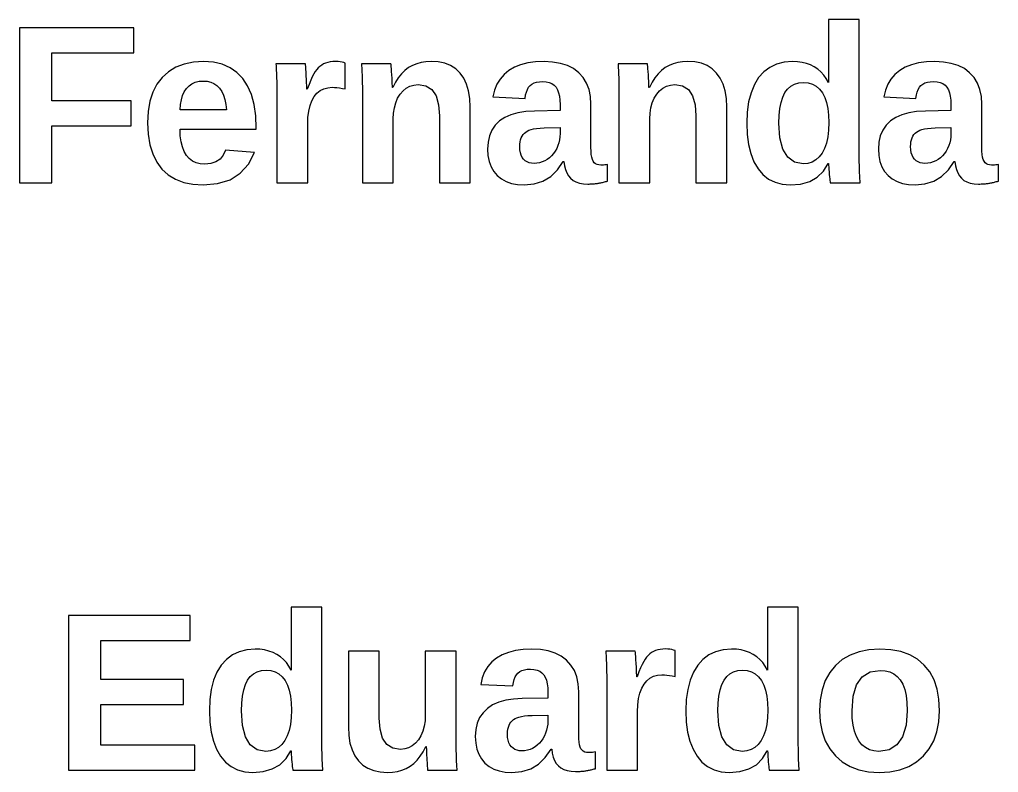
# Model space of a CAD drawing. Header units: metres. Extents: x 18 to 589, y 31 to 387.
# Drawn here: x 464.32 to 512.63, y 175.57 to 212.73 of the extents above; entities that cross this region are included whole.
import ezdxf

# ---------------------------------------------------------------- set-up
doc = ezdxf.new("R2010")
doc.units = ezdxf.units.M

msp = doc.modelspace()

# ---------------------------------------------------------------- linework, layer by layer
for p, q in [((505.768, 212.729), (504.243, 212.729)), ((504.243, 212.729), (504.243, 210.586)), ((505.768, 205.958), (505.768, 212.729)), ((469.961, 212.322), (464.324, 212.322)), ((464.324, 212.322), (464.324, 204.678)), ((469.961, 211.085), (469.961, 212.322)), ((465.924, 208.72), (465.924, 211.085)), ((465.924, 211.085), (469.961, 211.085)), ((473.409, 210.656), (472.904, 210.625)), ((473.891, 210.623), (473.409, 210.656)), ((479.66, 210.642), (479.54, 210.618)), ((479.788, 210.657), (479.66, 210.642)), ((479.927, 210.662), (479.788, 210.657)), ((480.04, 210.658), (479.927, 210.662)), ((480.143, 210.649), (480.04, 210.658)), ((480.237, 210.632), (480.143, 210.649)), ((480.323, 210.61), (480.237, 210.632)), ((484.381, 210.65), (484.145, 210.613)), ((484.632, 210.662), (484.381, 210.65)), ((484.988, 210.639), (484.632, 210.662)), ((485.309, 210.57), (484.988, 210.639)), ((489.786, 210.639), (489.401, 210.586)), ((490.208, 210.656), (489.786, 210.639)), ((490.632, 210.634), (490.208, 210.656)), ((491.016, 210.569), (490.632, 210.634)), ((497.044, 210.65), (496.807, 210.613)), ((497.295, 210.662), (497.044, 210.65)), ((497.651, 210.639), (497.295, 210.662)), ((497.972, 210.57), (497.651, 210.639)), ((502.469, 210.656), (502.057, 210.625)), ((502.712, 210.646), (502.469, 210.656)), ((502.941, 210.615), (502.712, 210.646)), ((509.077, 210.639), (508.692, 210.586)), ((509.499, 210.656), (509.077, 210.639)), ((509.923, 210.634), (509.499, 210.656)), ((510.307, 210.569), (509.923, 210.634)), ((471.677, 210.156), (471.364, 209.875)), ((472.038, 210.375), (471.677, 210.156)), ((472.447, 210.531), (472.038, 210.375)), ((472.904, 210.625), (472.447, 210.531)), ((474.325, 210.522), (473.891, 210.623)), ((474.711, 210.355), (474.325, 210.522)), ((475.05, 210.12), (474.711, 210.355)), ((478.43, 210.548), (476.976, 210.548)), ((476.976, 210.548), (476.982, 210.445)), ((476.982, 210.445), (476.988, 210.336)), ((476.988, 210.336), (476.994, 210.222)), ((476.994, 210.222), (477, 210.102)), ((478.437, 210.493), (478.43, 210.548)), ((478.444, 210.406), (478.437, 210.493)), ((478.453, 210.287), (478.444, 210.406)), ((478.463, 210.136), (478.453, 210.287)), ((478.918, 210.165), (478.846, 210.05)), ((478.99, 210.261), (478.918, 210.165)), ((479.067, 210.346), (478.99, 210.261)), ((479.15, 210.421), (479.067, 210.346)), ((479.237, 210.486), (479.15, 210.421)), ((479.33, 210.54), (479.237, 210.486)), ((479.43, 210.584), (479.33, 210.54)), ((479.54, 210.618), (479.43, 210.584)), ((480.399, 210.58), (480.323, 210.61)), ((480.399, 209.306), (480.399, 210.58)), ((482.652, 210.548), (481.198, 210.548)), ((481.198, 210.548), (481.205, 210.45)), ((481.205, 210.45), (481.211, 210.347)), ((481.211, 210.347), (481.217, 210.239)), ((481.217, 210.239), (481.223, 210.126)), ((482.659, 210.493), (482.652, 210.548)), ((482.667, 210.41), (482.659, 210.493)), ((482.676, 210.3), (482.667, 210.41)), ((482.685, 210.162), (482.676, 210.3)), ((482.696, 209.997), (482.685, 210.162)), ((483.34, 210.222), (483.172, 210.056)), ((483.52, 210.358), (483.34, 210.222)), ((483.714, 210.467), (483.52, 210.358)), ((483.922, 210.552), (483.714, 210.467)), ((484.145, 210.613), (483.922, 210.552)), ((485.596, 210.455), (485.309, 210.57)), ((485.848, 210.294), (485.596, 210.455)), ((486.065, 210.087), (485.848, 210.294)), ((488.469, 210.214), (488.234, 210.021)), ((488.743, 210.373), (488.469, 210.214)), ((489.053, 210.497), (488.743, 210.373)), ((489.401, 210.586), (489.053, 210.497)), ((491.359, 210.459), (491.016, 210.569)), ((491.661, 210.306), (491.359, 210.459)), ((491.922, 210.108), (491.661, 210.306)), ((495.315, 210.548), (493.861, 210.548)), ((493.861, 210.548), (493.867, 210.45)), ((493.867, 210.45), (493.874, 210.347)), ((493.874, 210.347), (493.88, 210.239)), ((493.88, 210.239), (493.885, 210.126)), ((495.322, 210.493), (495.315, 210.548)), ((495.33, 210.41), (495.322, 210.493)), ((495.338, 210.3), (495.33, 210.41)), ((495.348, 210.162), (495.338, 210.3)), ((495.358, 209.997), (495.348, 210.162)), ((496.003, 210.222), (495.835, 210.056)), ((496.183, 210.358), (496.003, 210.222)), ((496.377, 210.467), (496.183, 210.358)), ((496.585, 210.552), (496.377, 210.467)), ((496.807, 210.613), (496.585, 210.552)), ((498.258, 210.455), (497.972, 210.57)), ((498.51, 210.294), (498.258, 210.455)), ((498.727, 210.087), (498.51, 210.294)), ((501.35, 210.37), (501.056, 210.148)), ((501.684, 210.529), (501.35, 210.37)), ((502.057, 210.625), (501.684, 210.529)), ((503.156, 210.563), (502.941, 210.615)), ((503.358, 210.49), (503.156, 210.563)), ((503.546, 210.396), (503.358, 210.49)), ((503.719, 210.282), (503.546, 210.396)), ((503.875, 210.147), (503.719, 210.282)), ((504.243, 210.586), (504.254, 209.62)), ((507.76, 210.214), (507.525, 210.021)), ((508.033, 210.373), (507.76, 210.214)), ((508.344, 210.497), (508.033, 210.373)), ((508.692, 210.586), (508.344, 210.497)), ((510.65, 210.459), (510.307, 210.569)), ((510.952, 210.306), (510.65, 210.459)), ((511.213, 210.108), (510.952, 210.306)), ((471.364, 209.875), (471.104, 209.536)), ((472.998, 209.636), (473.183, 209.681)), ((473.183, 209.681), (473.388, 209.696)), ((473.388, 209.696), (473.581, 209.682)), ((473.581, 209.682), (473.758, 209.639)), ((475.341, 209.818), (475.05, 210.12)), ((475.581, 209.452), (475.341, 209.818)), ((477, 210.102), (477.005, 209.976)), ((477.005, 209.976), (477.01, 209.84)), ((477.01, 209.84), (477.014, 209.692)), ((477.014, 209.692), (477.017, 209.531)), ((478.473, 209.954), (478.463, 210.136)), ((478.483, 209.769), (478.473, 209.954)), ((478.49, 209.61), (478.483, 209.769)), ((478.692, 209.731), (478.609, 209.527)), ((478.771, 209.905), (478.692, 209.731)), ((478.846, 210.05), (478.771, 209.905)), ((481.223, 210.126), (481.228, 210.008)), ((481.228, 210.008), (481.233, 209.881)), ((481.233, 209.881), (481.237, 209.74)), ((481.237, 209.74), (481.24, 209.585)), ((482.705, 209.829), (482.696, 209.997)), ((482.713, 209.684), (482.705, 209.829)), ((482.718, 209.561), (482.713, 209.684)), ((483.017, 209.861), (482.874, 209.636)), ((483.172, 210.056), (483.017, 209.861)), ((486.244, 209.835), (486.065, 210.087)), ((486.384, 209.542), (486.244, 209.835)), ((488.038, 209.794), (487.881, 209.534)), ((488.234, 210.021), (488.038, 209.794)), ((489.983, 209.661), (490.143, 209.669)), ((490.143, 209.669), (490.315, 209.658)), ((492.139, 209.871), (491.922, 210.108)), ((492.308, 209.596), (492.139, 209.871)), ((493.885, 210.126), (493.891, 210.008)), ((493.891, 210.008), (493.896, 209.881)), ((493.896, 209.881), (493.899, 209.74)), ((493.899, 209.74), (493.902, 209.585)), ((495.368, 209.829), (495.358, 209.997)), ((495.376, 209.684), (495.368, 209.829)), ((495.381, 209.561), (495.376, 209.684)), ((495.68, 209.861), (495.537, 209.636)), ((495.835, 210.056), (495.68, 209.861)), ((498.907, 209.835), (498.727, 210.087)), ((499.047, 209.542), (498.907, 209.835)), ((500.801, 209.862), (500.589, 209.517)), ((501.056, 210.148), (500.801, 209.862)), ((504.014, 209.992), (503.875, 210.147)), ((504.137, 209.816), (504.014, 209.992)), ((504.243, 209.62), (504.137, 209.816)), ((507.329, 209.794), (507.172, 209.534)), ((507.525, 210.021), (507.329, 209.794)), ((509.273, 209.661), (509.434, 209.669)), ((509.434, 209.669), (509.606, 209.658)), ((511.43, 209.871), (511.213, 210.108)), ((511.598, 209.596), (511.43, 209.871)), ((471.104, 209.536), (470.902, 209.143)), ((472.455, 209.16), (472.56, 209.322)), ((472.56, 209.322), (472.686, 209.457)), ((472.686, 209.457), (472.832, 209.561)), ((472.832, 209.561), (472.998, 209.636)), ((473.758, 209.639), (473.919, 209.568)), ((473.919, 209.568), (474.063, 209.469)), ((474.063, 209.469), (474.191, 209.341)), ((474.191, 209.341), (474.3, 209.184)), ((474.3, 209.184), (474.389, 209)), ((475.768, 209.023), (475.581, 209.452)), ((477.017, 209.531), (477.019, 209.357)), ((477.019, 209.357), (477.019, 209.17)), ((478.496, 209.478), (478.49, 209.61)), ((478.499, 209.373), (478.496, 209.478)), ((478.5, 209.295), (478.499, 209.373)), ((478.522, 209.295), (478.5, 209.295)), ((478.609, 209.527), (478.522, 209.295)), ((478.998, 209.092), (479.155, 209.221)), ((479.155, 209.221), (479.333, 209.313)), ((479.333, 209.313), (479.53, 209.368)), ((479.53, 209.368), (479.748, 209.387)), ((479.748, 209.387), (479.864, 209.384)), ((479.864, 209.384), (479.987, 209.374)), ((479.987, 209.374), (480.118, 209.358)), ((480.118, 209.358), (480.255, 209.335)), ((480.255, 209.335), (480.399, 209.306)), ((481.24, 209.585), (481.241, 209.417)), ((481.241, 209.417), (481.242, 209.235)), ((481.242, 209.235), (481.242, 204.678)), ((482.722, 209.46), (482.718, 209.561)), ((482.723, 209.381), (482.722, 209.46)), ((482.744, 209.381), (482.723, 209.381)), ((482.874, 209.636), (482.744, 209.381)), ((483.105, 209.042), (483.249, 209.213)), ((483.249, 209.213), (483.411, 209.346)), ((483.411, 209.346), (483.589, 209.441)), ((483.589, 209.441), (483.785, 209.498)), ((483.785, 209.498), (483.998, 209.517)), ((483.998, 209.517), (484.375, 209.455)), ((484.375, 209.455), (484.668, 209.27)), ((484.668, 209.27), (484.877, 208.96)), ((486.484, 209.205), (486.384, 209.542)), ((486.544, 208.826), (486.484, 209.205)), ((487.764, 209.241), (487.685, 208.915)), ((487.881, 209.534), (487.764, 209.241)), ((489.338, 209.154), (489.387, 209.282)), ((489.387, 209.282), (489.448, 209.389)), ((489.448, 209.389), (489.522, 209.476)), ((489.522, 209.476), (489.61, 209.546)), ((489.61, 209.546), (489.716, 209.6)), ((489.716, 209.6), (489.84, 209.638)), ((489.84, 209.638), (489.983, 209.661)), ((490.315, 209.658), (490.467, 209.624)), ((490.467, 209.624), (490.598, 209.568)), ((490.598, 209.568), (490.709, 209.49)), ((490.709, 209.49), (490.799, 209.39)), ((490.799, 209.39), (490.872, 209.266)), ((490.872, 209.266), (490.928, 209.119)), ((492.428, 209.285), (492.308, 209.596)), ((492.5, 208.937), (492.428, 209.285)), ((493.902, 209.585), (493.904, 209.417)), ((493.904, 209.417), (493.904, 209.235)), ((493.904, 209.235), (493.904, 204.678)), ((495.384, 209.46), (495.381, 209.561)), ((495.385, 209.381), (495.384, 209.46)), ((495.407, 209.381), (495.385, 209.381)), ((495.537, 209.636), (495.407, 209.381)), ((495.768, 209.042), (495.912, 209.213)), ((495.912, 209.213), (496.073, 209.346)), ((496.073, 209.346), (496.252, 209.441)), ((496.252, 209.441), (496.448, 209.498)), ((496.448, 209.498), (496.66, 209.517)), ((496.66, 209.517), (497.037, 209.455)), ((497.037, 209.455), (497.33, 209.27)), ((497.33, 209.27), (497.54, 208.96)), ((499.146, 209.205), (499.047, 209.542)), ((499.206, 208.826), (499.146, 209.205)), ((500.589, 209.517), (500.424, 209.119)), ((502.1, 209.124), (502.232, 209.302)), ((502.232, 209.302), (502.389, 209.441)), ((502.389, 209.441), (502.572, 209.541)), ((502.572, 209.541), (502.779, 209.6)), ((502.779, 209.6), (503.012, 209.62)), ((503.012, 209.62), (503.247, 209.6)), ((503.247, 209.6), (503.458, 209.538)), ((503.458, 209.538), (503.645, 209.436)), ((503.645, 209.436), (503.808, 209.292)), ((503.808, 209.292), (503.947, 209.108)), ((504.254, 209.62), (504.243, 209.62)), ((507.054, 209.241), (506.976, 208.915)), ((507.172, 209.534), (507.054, 209.241)), ((508.629, 209.154), (508.678, 209.282)), ((508.678, 209.282), (508.739, 209.389)), ((508.739, 209.389), (508.812, 209.476)), ((508.812, 209.476), (508.901, 209.546)), ((508.901, 209.546), (509.007, 209.6)), ((509.007, 209.6), (509.131, 209.638)), ((509.131, 209.638), (509.273, 209.661)), ((509.606, 209.658), (509.757, 209.624)), ((509.757, 209.624), (509.889, 209.568)), ((509.889, 209.568), (510, 209.49)), ((510, 209.49), (510.09, 209.39)), ((510.09, 209.39), (510.162, 209.266)), ((510.162, 209.266), (510.218, 209.119)), ((511.719, 209.285), (511.598, 209.596)), ((511.791, 208.937), (511.719, 209.285)), ((469.836, 208.72), (465.924, 208.72)), ((469.836, 207.483), (469.836, 208.72)), ((470.902, 209.143), (470.758, 208.696)), ((472.271, 208.532), (472.311, 208.765)), ((472.311, 208.765), (472.372, 208.975)), ((472.372, 208.975), (472.455, 209.16)), ((474.389, 209), (474.457, 208.786)), ((474.457, 208.786), (474.505, 208.545)), ((475.901, 208.532), (475.768, 209.023)), ((477.019, 209.17), (477.019, 204.678)), ((478.658, 208.486), (478.747, 208.723)), ((478.747, 208.723), (478.861, 208.926)), ((478.861, 208.926), (478.998, 209.092)), ((482.888, 208.62), (482.983, 208.842)), ((482.983, 208.842), (483.105, 209.042)), ((484.877, 208.96), (485.003, 208.528)), ((486.564, 208.405), (486.544, 208.826)), ((487.685, 208.915), (489.275, 208.839)), ((489.275, 208.839), (489.3, 209.007)), ((489.3, 209.007), (489.338, 209.154)), ((490.928, 209.119), (490.968, 208.948)), ((490.968, 208.948), (490.992, 208.753)), ((490.992, 208.753), (491, 208.535)), ((492.524, 208.551), (492.5, 208.937)), ((495.551, 208.62), (495.646, 208.842)), ((495.646, 208.842), (495.768, 209.042)), ((497.54, 208.96), (497.665, 208.528)), ((499.226, 208.405), (499.206, 208.826)), ((500.424, 209.119), (500.307, 208.669)), ((501.909, 208.643), (501.993, 208.904)), ((501.993, 208.904), (502.1, 209.124)), ((503.947, 209.108), (504.062, 208.885)), ((504.062, 208.885), (504.151, 208.628)), ((506.976, 208.915), (508.566, 208.839)), ((508.566, 208.839), (508.591, 209.007)), ((508.591, 209.007), (508.629, 209.154)), ((510.218, 209.119), (510.259, 208.948)), ((510.259, 208.948), (510.283, 208.753)), ((510.283, 208.753), (510.291, 208.535)), ((511.815, 208.551), (511.791, 208.937)), ((470.758, 208.696), (470.672, 208.195)), ((472.254, 208.275), (472.271, 208.532)), ((474.532, 208.275), (472.254, 208.275)), ((474.505, 208.545), (474.532, 208.275)), ((475.981, 207.979), (475.901, 208.532)), ((478.594, 208.212), (478.658, 208.486)), ((482.78, 208.111), (482.82, 208.376)), ((482.82, 208.376), (482.888, 208.62)), ((485.003, 208.528), (485.045, 207.971)), ((486.564, 204.678), (486.564, 208.405)), ((491, 208.237), (489.736, 208.215)), ((491, 208.535), (491, 208.237)), ((492.524, 206.414), (492.524, 208.551)), ((495.442, 208.111), (495.483, 208.376)), ((495.483, 208.376), (495.551, 208.62)), ((497.665, 208.528), (497.707, 207.971)), ((499.226, 204.678), (499.226, 208.405)), ((500.307, 208.669), (500.236, 208.165)), ((501.814, 207.995), (501.85, 208.34)), ((501.85, 208.34), (501.909, 208.643)), ((504.151, 208.628), (504.214, 208.335)), ((504.214, 208.335), (504.252, 208.008)), ((510.291, 208.237), (509.027, 208.215)), ((510.291, 208.535), (510.291, 208.237)), ((511.815, 206.414), (511.815, 208.551)), ((470.672, 208.195), (470.643, 207.64)), ((476.008, 207.363), (475.981, 207.979)), ((478.544, 207.559), (478.556, 207.903)), ((478.556, 207.903), (478.594, 208.212)), ((482.766, 207.824), (482.78, 208.111)), ((482.766, 204.678), (482.766, 207.824)), ((485.045, 207.971), (485.045, 204.678)), ((488.273, 207.899), (488.014, 207.727)), ((488.574, 208.034), (488.273, 207.899)), ((488.919, 208.132), (488.574, 208.034)), ((489.306, 208.192), (488.919, 208.132)), ((489.736, 208.215), (489.306, 208.192)), ((495.429, 207.824), (495.442, 208.111)), ((495.429, 204.678), (495.429, 207.824)), ((497.707, 207.971), (497.707, 204.678)), ((500.236, 208.165), (500.212, 207.608)), ((501.802, 207.608), (501.814, 207.995)), ((504.252, 208.008), (504.265, 207.645)), ((507.563, 207.899), (507.304, 207.727)), ((507.865, 208.034), (507.563, 207.899)), ((508.209, 208.132), (507.865, 208.034)), ((508.597, 208.192), (508.209, 208.132)), ((509.027, 208.215), (508.597, 208.192)), ((465.924, 207.483), (469.836, 207.483)), ((465.924, 204.678), (465.924, 207.483)), ((470.643, 207.64), (470.671, 207.068)), ((472.256, 206.994), (472.243, 207.32)), ((472.243, 207.32), (476.008, 207.32)), ((476.008, 207.32), (476.008, 207.363)), ((478.544, 204.678), (478.544, 207.559)), ((487.633, 207.275), (487.515, 206.998)), ((487.8, 207.518), (487.633, 207.275)), ((488.014, 207.727), (487.8, 207.518)), ((489.38, 207.226), (489.465, 207.268)), ((489.465, 207.268), (489.566, 207.303)), ((489.566, 207.303), (489.692, 207.333)), ((489.692, 207.333), (489.843, 207.356)), ((489.843, 207.356), (490.019, 207.373)), ((490.019, 207.373), (490.219, 207.385)), ((490.219, 207.385), (491, 207.396)), ((491, 207.396), (491, 207.098)), ((500.212, 207.608), (500.235, 207.058)), ((501.85, 206.889), (501.802, 207.608)), ((504.252, 207.273), (504.212, 206.936)), ((504.265, 207.645), (504.252, 207.273)), ((506.924, 207.275), (506.805, 206.998)), ((507.09, 207.518), (506.924, 207.275)), ((507.304, 207.727), (507.09, 207.518)), ((508.671, 207.226), (508.755, 207.268)), ((508.755, 207.268), (508.857, 207.303)), ((508.857, 207.303), (508.983, 207.333)), ((508.983, 207.333), (509.134, 207.356)), ((509.134, 207.356), (509.309, 207.373)), ((509.309, 207.373), (509.51, 207.385)), ((509.51, 207.385), (510.291, 207.396)), ((510.291, 207.396), (510.291, 207.098)), ((470.671, 207.068), (470.756, 206.553)), ((472.294, 206.702), (472.256, 206.994)), ((487.515, 206.998), (487.443, 206.685)), ((489.028, 206.697), (489.051, 206.801)), ((489.051, 206.801), (489.084, 206.895)), ((489.084, 206.895), (489.126, 206.978)), ((489.126, 206.978), (489.177, 207.052)), ((489.177, 207.052), (489.236, 207.118)), ((489.236, 207.118), (489.304, 207.176)), ((489.304, 207.176), (489.38, 207.226)), ((490.973, 206.796), (490.939, 206.65)), ((490.993, 206.945), (490.973, 206.796)), ((491, 207.098), (490.993, 206.945)), ((500.235, 207.058), (500.302, 206.559)), ((501.994, 206.33), (501.85, 206.889)), ((504.212, 206.936), (504.146, 206.635)), ((506.805, 206.998), (506.734, 206.685)), ((508.318, 206.697), (508.342, 206.801)), ((508.342, 206.801), (508.374, 206.895)), ((508.374, 206.895), (508.416, 206.978)), ((508.416, 206.978), (508.467, 207.052)), ((508.467, 207.052), (508.527, 207.118)), ((508.527, 207.118), (508.594, 207.176)), ((508.594, 207.176), (508.671, 207.226)), ((510.264, 206.796), (510.23, 206.65)), ((510.284, 206.945), (510.264, 206.796)), ((510.291, 207.098), (510.284, 206.945)), ((470.756, 206.553), (470.899, 206.096)), ((472.357, 206.443), (472.294, 206.702)), ((472.446, 206.218), (472.357, 206.443)), ((474.484, 206.289), (474.375, 206.037)), ((475.921, 206.164), (474.484, 206.289)), ((487.443, 206.685), (487.42, 206.338)), ((487.42, 206.338), (487.439, 206.017)), ((489.009, 206.457), (489.014, 206.582)), ((489.017, 206.299), (489.009, 206.457)), ((489.014, 206.582), (489.028, 206.697)), ((489.04, 206.158), (489.017, 206.299)), ((490.832, 206.368), (490.759, 206.236)), ((490.892, 206.507), (490.832, 206.368)), ((490.939, 206.65), (490.892, 206.507)), ((492.529, 206.229), (492.524, 206.414)), ((500.302, 206.559), (500.414, 206.112)), ((502.234, 205.931), (501.994, 206.33)), ((504.053, 206.369), (503.934, 206.14)), ((504.146, 206.635), (504.053, 206.369)), ((506.734, 206.685), (506.71, 206.338)), ((506.71, 206.338), (506.729, 206.017)), ((508.3, 206.457), (508.304, 206.582)), ((508.307, 206.299), (508.3, 206.457)), ((508.304, 206.582), (508.318, 206.697)), ((508.331, 206.158), (508.307, 206.299)), ((510.123, 206.368), (510.05, 206.236)), ((510.183, 206.507), (510.123, 206.368)), ((510.23, 206.65), (510.183, 206.507)), ((511.82, 206.229), (511.815, 206.414)), ((470.899, 206.096), (471.098, 205.696)), ((472.56, 206.026), (472.446, 206.218)), ((472.698, 205.869), (472.56, 206.026)), ((472.857, 205.747), (472.698, 205.869)), ((474.219, 205.841), (474.015, 205.701)), ((474.375, 206.037), (474.219, 205.841)), ((475.62, 205.59), (475.921, 206.164)), ((487.439, 206.017), (487.496, 205.726)), ((489.078, 206.033), (489.04, 206.158)), ((489.132, 205.926), (489.078, 206.033)), ((489.202, 205.836), (489.132, 205.926)), ((489.284, 205.763), (489.202, 205.836)), ((490.368, 205.828), (490.247, 205.758)), ((490.481, 205.912), (490.368, 205.828)), ((490.584, 206.008), (490.481, 205.912)), ((490.677, 206.116), (490.584, 206.008)), ((490.759, 206.236), (490.677, 206.116)), ((492.542, 206.068), (492.529, 206.229)), ((492.564, 205.932), (492.542, 206.068)), ((492.596, 205.82), (492.564, 205.932)), ((492.636, 205.733), (492.596, 205.82)), ((500.414, 206.112), (500.57, 205.715)), ((502.569, 205.691), (502.234, 205.931)), ((503.626, 205.801), (503.439, 205.696)), ((503.791, 205.95), (503.626, 205.801)), ((503.934, 206.14), (503.791, 205.95)), ((505.769, 205.734), (505.768, 205.958)), ((506.729, 206.017), (506.787, 205.726)), ((508.369, 206.033), (508.331, 206.158)), ((508.423, 205.926), (508.369, 206.033)), ((508.492, 205.836), (508.423, 205.926)), ((508.574, 205.763), (508.492, 205.836)), ((509.659, 205.828), (509.538, 205.758)), ((509.772, 205.912), (509.659, 205.828)), ((509.875, 206.008), (509.772, 205.912)), ((509.968, 206.116), (509.875, 206.008)), ((510.05, 206.236), (509.968, 206.116)), ((511.833, 206.068), (511.82, 206.229)), ((511.855, 205.932), (511.833, 206.068)), ((511.886, 205.82), (511.855, 205.932)), ((511.926, 205.733), (511.886, 205.82)), ((471.098, 205.696), (471.353, 205.353)), ((471.353, 205.353), (471.662, 205.071)), ((473.038, 205.659), (472.857, 205.747)), ((473.24, 205.607), (473.038, 205.659)), ((473.464, 205.589), (473.24, 205.607)), ((473.763, 205.617), (473.464, 205.589)), ((474.015, 205.701), (473.763, 205.617)), ((475.216, 205.144), (475.62, 205.59)), ((487.496, 205.726), (487.591, 205.465)), ((487.591, 205.465), (487.725, 205.234)), ((489.376, 205.706), (489.284, 205.763)), ((489.479, 205.665), (489.376, 205.706)), ((489.591, 205.641), (489.479, 205.665)), ((489.714, 205.633), (489.591, 205.641)), ((489.855, 205.641), (489.714, 205.633)), ((489.991, 205.664), (489.855, 205.641)), ((490.121, 205.703), (489.991, 205.664)), ((490.247, 205.758), (490.121, 205.703)), ((490.875, 205.309), (491.157, 205.725)), ((491.157, 205.725), (491.19, 205.725)), ((491.19, 205.725), (491.22, 205.516)), ((491.22, 205.516), (491.268, 205.329)), ((491.268, 205.329), (491.334, 205.163)), ((492.686, 205.666), (492.636, 205.733)), ((492.749, 205.613), (492.686, 205.666)), ((492.823, 205.576), (492.749, 205.613)), ((492.909, 205.553), (492.823, 205.576)), ((493.007, 205.546), (492.909, 205.553)), ((493.076, 205.547), (493.007, 205.546)), ((493.144, 205.551), (493.076, 205.547)), ((493.212, 205.558), (493.144, 205.551)), ((493.278, 205.567), (493.212, 205.558)), ((493.344, 205.579), (493.278, 205.567)), ((493.344, 204.754), (493.344, 205.579)), ((500.57, 205.715), (500.771, 205.37)), ((500.771, 205.37), (501.013, 205.082)), ((503.001, 205.611), (502.569, 205.691)), ((503.231, 205.632), (503.001, 205.611)), ((503.439, 205.696), (503.231, 205.632)), ((503.999, 205.25), (504.232, 205.633)), ((504.232, 205.633), (504.254, 205.633)), ((504.254, 205.633), (504.255, 205.542)), ((504.255, 205.542), (504.259, 205.441)), ((504.259, 205.441), (504.265, 205.332)), ((504.265, 205.332), (504.273, 205.214)), ((505.775, 205.493), (505.769, 205.734)), ((505.783, 205.237), (505.775, 205.493)), ((506.787, 205.726), (506.882, 205.465)), ((506.882, 205.465), (507.016, 205.234)), ((508.667, 205.706), (508.574, 205.763)), ((508.769, 205.665), (508.667, 205.706)), ((508.882, 205.641), (508.769, 205.665)), ((509.005, 205.633), (508.882, 205.641)), ((509.146, 205.641), (509.005, 205.633)), ((509.281, 205.664), (509.146, 205.641)), ((509.412, 205.703), (509.281, 205.664)), ((509.538, 205.758), (509.412, 205.703)), ((510.166, 205.309), (510.448, 205.725)), ((510.448, 205.725), (510.481, 205.725)), ((510.481, 205.725), (510.511, 205.516)), ((510.511, 205.516), (510.559, 205.329)), ((510.559, 205.329), (510.625, 205.163)), ((511.977, 205.666), (511.926, 205.733)), ((512.039, 205.613), (511.977, 205.666)), ((512.114, 205.576), (512.039, 205.613)), ((512.2, 205.553), (512.114, 205.576)), ((512.298, 205.546), (512.2, 205.553)), ((512.367, 205.547), (512.298, 205.546)), ((512.435, 205.551), (512.367, 205.547)), ((512.502, 205.558), (512.435, 205.551)), ((512.569, 205.567), (512.502, 205.558)), ((512.634, 205.579), (512.569, 205.567)), ((512.634, 204.754), (512.634, 205.579)), ((471.662, 205.071), (472.02, 204.852)), ((472.02, 204.852), (472.427, 204.695)), ((474.71, 204.825), (475.216, 205.144)), ((487.725, 205.234), (487.897, 205.033)), ((487.897, 205.033), (488.103, 204.866)), ((488.103, 204.866), (488.339, 204.736)), ((490.155, 204.754), (490.541, 204.985)), ((490.541, 204.985), (490.875, 205.309)), ((491.334, 205.163), (491.417, 205.018)), ((491.417, 205.018), (491.518, 204.895)), ((491.518, 204.895), (491.64, 204.793)), ((501.013, 205.082), (501.293, 204.858)), ((501.293, 204.858), (501.61, 204.698)), ((503.32, 204.74), (503.695, 204.952)), ((503.695, 204.952), (503.999, 205.25)), ((504.273, 205.214), (504.284, 205.088)), ((504.284, 205.088), (504.295, 204.966)), ((504.295, 204.966), (504.306, 204.865)), ((504.306, 204.865), (504.317, 204.783)), ((505.795, 204.965), (505.783, 205.237)), ((505.811, 204.678), (505.795, 204.965)), ((507.016, 205.234), (507.188, 205.033)), ((507.188, 205.033), (507.394, 204.866)), ((507.394, 204.866), (507.629, 204.736)), ((509.446, 204.754), (509.832, 204.985)), ((509.832, 204.985), (510.166, 205.309)), ((510.625, 205.163), (510.708, 205.018)), ((510.708, 205.018), (510.809, 204.895)), ((510.809, 204.895), (510.93, 204.793)), ((464.324, 204.678), (465.924, 204.678)), ((472.427, 204.695), (472.883, 204.601)), ((472.883, 204.601), (473.388, 204.57)), ((473.388, 204.57), (474.1, 204.633)), ((474.1, 204.633), (474.71, 204.825)), ((477.019, 204.678), (478.544, 204.678)), ((481.242, 204.678), (482.766, 204.678)), ((485.045, 204.678), (486.564, 204.678)), ((488.339, 204.736), (488.605, 204.644)), ((488.605, 204.644), (488.9, 204.588)), ((488.9, 204.588), (489.226, 204.57)), ((489.226, 204.57), (489.716, 204.616)), ((489.716, 204.616), (490.155, 204.754)), ((491.64, 204.793), (491.785, 204.714)), ((491.785, 204.714), (491.955, 204.658)), ((491.955, 204.658), (492.149, 204.624)), ((492.149, 204.624), (492.367, 204.613)), ((492.367, 204.613), (492.431, 204.613)), ((492.431, 204.613), (492.491, 204.615)), ((492.491, 204.615), (492.548, 204.617)), ((492.548, 204.617), (492.601, 204.62)), ((492.601, 204.62), (492.652, 204.624)), ((492.652, 204.624), (492.7, 204.628)), ((492.7, 204.628), (492.747, 204.633)), ((492.747, 204.633), (492.794, 204.639)), ((492.794, 204.639), (492.839, 204.645)), ((492.839, 204.645), (492.882, 204.651)), ((492.882, 204.651), (492.926, 204.658)), ((492.926, 204.658), (492.969, 204.666)), ((492.969, 204.666), (493.013, 204.674)), ((493.013, 204.674), (493.056, 204.684)), ((493.056, 204.684), (493.099, 204.694)), ((493.099, 204.694), (493.144, 204.705)), ((493.144, 204.705), (493.191, 204.717)), ((493.191, 204.717), (493.239, 204.729)), ((493.239, 204.729), (493.29, 204.741)), ((493.29, 204.741), (493.344, 204.754)), ((493.904, 204.678), (495.429, 204.678)), ((497.707, 204.678), (499.226, 204.678)), ((501.61, 204.698), (501.964, 204.602)), ((501.964, 204.602), (502.355, 204.57)), ((502.355, 204.57), (502.873, 204.612)), ((502.873, 204.612), (503.32, 204.74)), ((504.317, 204.783), (504.326, 204.72)), ((504.326, 204.72), (504.335, 204.678)), ((504.335, 204.678), (505.811, 204.678)), ((507.629, 204.736), (507.895, 204.644)), ((507.895, 204.644), (508.191, 204.588)), ((508.191, 204.588), (508.517, 204.57)), ((508.517, 204.57), (509.007, 204.616)), ((509.007, 204.616), (509.446, 204.754)), ((510.93, 204.793), (511.076, 204.714)), ((511.076, 204.714), (511.246, 204.658)), ((511.246, 204.658), (511.44, 204.624)), ((511.44, 204.624), (511.658, 204.613)), ((511.658, 204.613), (511.721, 204.613)), ((511.721, 204.613), (511.782, 204.615)), ((511.782, 204.615), (511.838, 204.617)), ((511.838, 204.617), (511.892, 204.62)), ((511.892, 204.62), (511.943, 204.624)), ((511.943, 204.624), (511.991, 204.628)), ((511.991, 204.628), (512.038, 204.633)), ((512.038, 204.633), (512.084, 204.639)), ((512.084, 204.639), (512.129, 204.645)), ((512.129, 204.645), (512.173, 204.651)), ((512.173, 204.651), (512.217, 204.658)), ((512.217, 204.658), (512.26, 204.666)), ((512.26, 204.666), (512.303, 204.674)), ((512.303, 204.674), (512.347, 204.684)), ((512.347, 204.684), (512.39, 204.694)), ((512.39, 204.694), (512.435, 204.705)), ((512.435, 204.705), (512.481, 204.717)), ((512.481, 204.717), (512.53, 204.729)), ((512.53, 204.729), (512.581, 204.741)), ((512.581, 204.741), (512.634, 204.754)), ((479.245, 183.729), (477.72, 183.729)), ((477.72, 183.729), (477.72, 181.586)), ((479.245, 176.958), (479.245, 183.729)), ((502.758, 183.729), (501.234, 183.729)), ((501.234, 183.729), (501.234, 181.586)), ((502.758, 176.958), (502.758, 183.729)), ((472.751, 183.322), (466.74, 183.322)), ((466.74, 183.322), (466.74, 175.678)), ((472.751, 182.085), (472.751, 183.322)), ((468.34, 180.164), (468.34, 182.085)), ((468.34, 182.085), (472.751, 182.085)), ((475.946, 181.656), (475.534, 181.625)), ((476.189, 181.646), (475.946, 181.656)), ((476.418, 181.615), (476.189, 181.646)), ((489.604, 181.656), (489.182, 181.639)), ((490.028, 181.634), (489.604, 181.656)), ((496.07, 181.657), (495.941, 181.642)), ((496.208, 181.662), (496.07, 181.657)), ((496.321, 181.658), (496.208, 181.662)), ((496.424, 181.649), (496.321, 181.658)), ((496.519, 181.632), (496.424, 181.649)), ((499.46, 181.656), (499.048, 181.625)), ((499.702, 181.646), (499.46, 181.656)), ((499.932, 181.615), (499.702, 181.646)), ((506.777, 181.656), (506.24, 181.624)), ((507.325, 181.625), (506.777, 181.656)), ((474.828, 181.37), (474.533, 181.148)), ((475.161, 181.529), (474.828, 181.37)), ((475.534, 181.625), (475.161, 181.529)), ((476.634, 181.563), (476.418, 181.615)), ((476.835, 181.49), (476.634, 181.563)), ((477.023, 181.396), (476.835, 181.49)), ((477.196, 181.282), (477.023, 181.396)), ((477.352, 181.147), (477.196, 181.282)), ((477.72, 181.586), (477.731, 180.62)), ((482.075, 181.548), (480.551, 181.548)), ((480.551, 181.548), (480.551, 177.821)), ((482.075, 178.255), (482.075, 181.548)), ((485.873, 181.548), (484.348, 181.548)), ((484.348, 181.548), (484.348, 178.401)), ((485.873, 176.991), (485.873, 181.548)), ((487.865, 181.214), (487.63, 181.021)), ((488.139, 181.373), (487.865, 181.214)), ((488.449, 181.497), (488.139, 181.373)), ((488.797, 181.586), (488.449, 181.497)), ((489.182, 181.639), (488.797, 181.586)), ((490.412, 181.569), (490.028, 181.634)), ((490.755, 181.459), (490.412, 181.569)), ((491.057, 181.306), (490.755, 181.459)), ((491.318, 181.108), (491.057, 181.306)), ((494.711, 181.548), (493.257, 181.548)), ((493.257, 181.548), (493.263, 181.445)), ((493.263, 181.445), (493.27, 181.336)), ((493.27, 181.336), (493.276, 181.222)), ((493.276, 181.222), (493.281, 181.102)), ((494.718, 181.493), (494.711, 181.548)), ((494.726, 181.406), (494.718, 181.493)), ((494.734, 181.287), (494.726, 181.406)), ((494.744, 181.136), (494.734, 181.287)), ((495.199, 181.165), (495.128, 181.05)), ((495.271, 181.261), (495.199, 181.165)), ((495.348, 181.346), (495.271, 181.261)), ((495.431, 181.421), (495.348, 181.346)), ((495.519, 181.486), (495.431, 181.421)), ((495.611, 181.54), (495.519, 181.486)), ((495.712, 181.584), (495.611, 181.54)), ((495.822, 181.618), (495.712, 181.584)), ((495.941, 181.642), (495.822, 181.618)), ((496.604, 181.61), (496.519, 181.632)), ((496.68, 181.58), (496.604, 181.61)), ((496.68, 180.306), (496.68, 181.58)), ((498.341, 181.37), (498.047, 181.148)), ((498.675, 181.529), (498.341, 181.37)), ((499.048, 181.625), (498.675, 181.529)), ((500.147, 181.563), (499.932, 181.615)), ((500.349, 181.49), (500.147, 181.563)), ((500.537, 181.396), (500.349, 181.49)), ((500.709, 181.282), (500.537, 181.396)), ((500.866, 181.147), (500.709, 181.282)), ((501.234, 181.586), (501.245, 180.62)), ((505.315, 181.364), (504.928, 181.137)), ((505.753, 181.527), (505.315, 181.364)), ((506.24, 181.624), (505.753, 181.527)), ((507.818, 181.531), (507.325, 181.625)), ((508.257, 181.374), (507.818, 181.531)), ((508.641, 181.155), (508.257, 181.374)), ((474.278, 180.862), (474.066, 180.517)), ((474.533, 181.148), (474.278, 180.862)), ((477.492, 180.992), (477.352, 181.147)), ((477.614, 180.816), (477.492, 180.992)), ((477.72, 180.62), (477.614, 180.816)), ((487.434, 180.794), (487.277, 180.534)), ((487.63, 181.021), (487.434, 180.794)), ((491.535, 180.871), (491.318, 181.108)), ((491.704, 180.596), (491.535, 180.871)), ((493.281, 181.102), (493.287, 180.976)), ((493.287, 180.976), (493.292, 180.84)), ((493.292, 180.84), (493.296, 180.692)), ((493.296, 180.692), (493.298, 180.531)), ((494.754, 180.954), (494.744, 181.136)), ((494.764, 180.769), (494.754, 180.954)), ((494.772, 180.61), (494.764, 180.769)), ((494.973, 180.731), (494.89, 180.527)), ((495.053, 180.905), (494.973, 180.731)), ((495.128, 181.05), (495.053, 180.905)), ((497.792, 180.862), (497.58, 180.517)), ((498.047, 181.148), (497.792, 180.862)), ((501.005, 180.992), (500.866, 181.147)), ((501.128, 180.816), (501.005, 180.992)), ((501.234, 180.62), (501.128, 180.816)), ((504.591, 180.845), (504.309, 180.497)), ((504.928, 181.137), (504.591, 180.845)), ((508.971, 180.872), (508.641, 181.155)), ((509.244, 180.531), (508.971, 180.872)), ((474.066, 180.517), (473.902, 180.119)), ((475.578, 180.124), (475.71, 180.302)), ((475.71, 180.302), (475.867, 180.441)), ((475.867, 180.441), (476.049, 180.541)), ((476.049, 180.541), (476.256, 180.6)), ((476.256, 180.6), (476.489, 180.62)), ((476.489, 180.62), (476.724, 180.6)), ((476.724, 180.6), (476.936, 180.538)), ((476.936, 180.538), (477.123, 180.436)), ((477.123, 180.436), (477.286, 180.292)), ((477.286, 180.292), (477.425, 180.108)), ((477.731, 180.62), (477.72, 180.62)), ((487.16, 180.241), (487.081, 179.915)), ((487.277, 180.534), (487.16, 180.241)), ((488.734, 180.154), (488.783, 180.282)), ((488.783, 180.282), (488.844, 180.389)), ((488.844, 180.389), (488.918, 180.476)), ((488.918, 180.476), (489.006, 180.546)), ((489.006, 180.546), (489.112, 180.6)), ((489.112, 180.6), (489.236, 180.638)), ((489.236, 180.638), (489.379, 180.661)), ((489.379, 180.661), (489.539, 180.669)), ((489.539, 180.669), (489.711, 180.658)), ((489.711, 180.658), (489.863, 180.624)), ((489.863, 180.624), (489.994, 180.568)), ((489.994, 180.568), (490.105, 180.49)), ((490.105, 180.49), (490.195, 180.39)), ((490.195, 180.39), (490.268, 180.266)), ((490.268, 180.266), (490.324, 180.119)), ((491.824, 180.285), (491.704, 180.596)), ((491.896, 179.937), (491.824, 180.285)), ((493.298, 180.531), (493.3, 180.357)), ((493.3, 180.357), (493.3, 180.17)), ((494.777, 180.478), (494.772, 180.61)), ((494.78, 180.373), (494.777, 180.478)), ((494.781, 180.295), (494.78, 180.373)), ((494.803, 180.295), (494.781, 180.295)), ((494.89, 180.527), (494.803, 180.295)), ((495.279, 180.092), (495.436, 180.221)), ((495.436, 180.221), (495.614, 180.313)), ((495.614, 180.313), (495.811, 180.368)), ((495.811, 180.368), (496.029, 180.387)), ((496.029, 180.387), (496.146, 180.384)), ((496.146, 180.384), (496.269, 180.374)), ((496.269, 180.374), (496.399, 180.358)), ((496.399, 180.358), (496.536, 180.335)), ((496.536, 180.335), (496.68, 180.306)), ((497.58, 180.517), (497.415, 180.119)), ((499.091, 180.124), (499.223, 180.302)), ((499.223, 180.302), (499.38, 180.441)), ((499.38, 180.441), (499.562, 180.541)), ((499.562, 180.541), (499.77, 180.6)), ((499.77, 180.6), (500.002, 180.62)), ((500.002, 180.62), (500.238, 180.6)), ((500.238, 180.6), (500.449, 180.538)), ((500.449, 180.538), (500.636, 180.436)), ((500.636, 180.436), (500.799, 180.292)), ((500.799, 180.292), (500.938, 180.108)), ((501.245, 180.62), (501.234, 180.62)), ((504.309, 180.497), (504.091, 180.1)), ((505.632, 179.893), (505.91, 180.291)), ((505.91, 180.291), (506.299, 180.53)), ((506.299, 180.53), (506.799, 180.609)), ((506.799, 180.609), (507.047, 180.59)), ((507.047, 180.59), (507.27, 180.534)), ((507.27, 180.534), (507.468, 180.439)), ((507.468, 180.439), (507.642, 180.307)), ((507.642, 180.307), (507.791, 180.137)), ((509.456, 180.135), (509.244, 180.531)), ((472.42, 180.164), (468.34, 180.164)), ((472.42, 178.928), (472.42, 180.164)), ((473.902, 180.119), (473.784, 179.669)), ((475.387, 179.643), (475.47, 179.904)), ((475.47, 179.904), (475.578, 180.124)), ((477.425, 180.108), (477.539, 179.885)), ((477.539, 179.885), (477.628, 179.628)), ((487.081, 179.915), (488.671, 179.839)), ((488.671, 179.839), (488.696, 180.007)), ((488.696, 180.007), (488.734, 180.154)), ((490.324, 180.119), (490.364, 179.948)), ((490.364, 179.948), (490.388, 179.753)), ((490.388, 179.753), (490.396, 179.535)), ((491.92, 179.551), (491.896, 179.937)), ((493.3, 180.17), (493.3, 175.678)), ((494.939, 179.486), (495.028, 179.723)), ((495.028, 179.723), (495.142, 179.926)), ((495.142, 179.926), (495.279, 180.092)), ((497.415, 180.119), (497.297, 179.669)), ((498.9, 179.643), (498.983, 179.904)), ((498.983, 179.904), (499.091, 180.124)), ((500.938, 180.108), (501.052, 179.885)), ((501.052, 179.885), (501.141, 179.628)), ((504.091, 180.1), (503.934, 179.654)), ((505.465, 179.335), (505.632, 179.893)), ((507.791, 180.137), (507.914, 179.926)), ((507.914, 179.926), (508.01, 179.668)), ((509.607, 179.685), (509.456, 180.135)), ((473.784, 179.669), (473.713, 179.165)), ((475.291, 178.995), (475.327, 179.34)), ((475.327, 179.34), (475.387, 179.643)), ((477.628, 179.628), (477.691, 179.335)), ((477.691, 179.335), (477.729, 179.008)), ((490.396, 179.237), (489.132, 179.215)), ((490.396, 179.535), (490.396, 179.237)), ((491.92, 177.414), (491.92, 179.551)), ((494.876, 179.212), (494.939, 179.486)), ((497.297, 179.669), (497.227, 179.165)), ((498.804, 178.995), (498.84, 179.34)), ((498.84, 179.34), (498.9, 179.643)), ((501.141, 179.628), (501.205, 179.335)), ((501.205, 179.335), (501.243, 179.008)), ((503.934, 179.654), (503.841, 179.16)), ((505.41, 178.618), (505.465, 179.335)), ((508.01, 179.668), (508.078, 179.364)), ((508.078, 179.364), (508.119, 179.014)), ((509.698, 179.179), (509.607, 179.685)), ((468.34, 176.915), (468.34, 178.928)), ((468.34, 178.928), (472.42, 178.928)), ((473.713, 179.165), (473.69, 178.608)), ((475.279, 178.608), (475.291, 178.995)), ((477.729, 179.008), (477.742, 178.645)), ((487.669, 178.899), (487.41, 178.727)), ((487.97, 179.034), (487.669, 178.899)), ((488.315, 179.132), (487.97, 179.034)), ((488.702, 179.192), (488.315, 179.132)), ((489.132, 179.215), (488.702, 179.192)), ((494.825, 178.559), (494.838, 178.903)), ((494.838, 178.903), (494.876, 179.212)), ((497.227, 179.165), (497.203, 178.608)), ((498.792, 178.608), (498.804, 178.995)), ((501.243, 179.008), (501.255, 178.645)), ((503.841, 179.16), (503.809, 178.618)), ((508.119, 179.014), (508.133, 178.618)), ((509.728, 178.618), (509.698, 179.179)), ((473.69, 178.608), (473.712, 178.058)), ((475.327, 177.889), (475.279, 178.608)), ((477.729, 178.273), (477.689, 177.936)), ((477.742, 178.645), (477.729, 178.273)), ((484.348, 178.401), (484.335, 178.115)), ((487.029, 178.275), (486.911, 177.998)), ((487.196, 178.518), (487.029, 178.275)), ((487.41, 178.727), (487.196, 178.518)), ((488.776, 178.226), (488.861, 178.268)), ((488.861, 178.268), (488.962, 178.303)), ((488.962, 178.303), (489.088, 178.333)), ((489.088, 178.333), (489.239, 178.356)), ((489.239, 178.356), (489.415, 178.373)), ((489.415, 178.373), (489.615, 178.385)), ((489.615, 178.385), (490.396, 178.396)), ((490.396, 178.396), (490.396, 178.098)), ((494.825, 175.678), (494.825, 178.559)), ((497.203, 178.608), (497.225, 178.058)), ((498.84, 177.889), (498.792, 178.608)), ((501.242, 178.273), (501.202, 177.936)), ((501.255, 178.645), (501.242, 178.273)), ((503.809, 178.618), (503.841, 178.074)), ((505.423, 178.244), (505.41, 178.618)), ((508.133, 178.618), (508.077, 177.896)), ((509.696, 178.072), (509.728, 178.618)), ((473.712, 178.058), (473.779, 177.559)), ((475.471, 177.33), (475.327, 177.889)), ((477.689, 177.936), (477.623, 177.635)), ((480.551, 177.821), (480.571, 177.4)), ((482.117, 177.698), (482.075, 178.255)), ((484.294, 177.85), (484.226, 177.606)), ((484.335, 178.115), (484.294, 177.85)), ((486.911, 177.998), (486.839, 177.685)), ((488.424, 177.697), (488.447, 177.801)), ((488.447, 177.801), (488.48, 177.895)), ((488.48, 177.895), (488.522, 177.978)), ((488.522, 177.978), (488.573, 178.052)), ((488.573, 178.052), (488.632, 178.118)), ((488.632, 178.118), (488.7, 178.176)), ((488.7, 178.176), (488.776, 178.226)), ((490.369, 177.796), (490.335, 177.65)), ((490.389, 177.945), (490.369, 177.796)), ((490.396, 178.098), (490.389, 177.945)), ((497.225, 178.058), (497.292, 177.559)), ((498.984, 177.33), (498.84, 177.889)), ((501.202, 177.936), (501.136, 177.635)), ((503.841, 178.074), (503.934, 177.578)), ((505.464, 177.908), (505.423, 178.244)), ((505.532, 177.609), (505.464, 177.908)), ((508.077, 177.896), (507.908, 177.334)), ((509.601, 177.575), (509.696, 178.072)), ((473.779, 177.559), (473.891, 177.112)), ((475.711, 176.931), (475.471, 177.33)), ((477.53, 177.369), (477.411, 177.14)), ((477.623, 177.635), (477.53, 177.369)), ((480.571, 177.4), (480.631, 177.021)), ((482.242, 177.265), (482.117, 177.698)), ((484.131, 177.384), (484.009, 177.183)), ((484.226, 177.606), (484.131, 177.384)), ((486.839, 177.685), (486.816, 177.338)), ((486.816, 177.338), (486.835, 177.017)), ((488.405, 177.457), (488.41, 177.582)), ((488.413, 177.299), (488.405, 177.457)), ((488.41, 177.582), (488.424, 177.697)), ((488.436, 177.158), (488.413, 177.299)), ((490.228, 177.368), (490.156, 177.236)), ((490.288, 177.507), (490.228, 177.368)), ((490.335, 177.65), (490.288, 177.507)), ((491.925, 177.229), (491.92, 177.414)), ((497.292, 177.559), (497.404, 177.112)), ((499.224, 176.931), (498.984, 177.33)), ((501.044, 177.369), (500.924, 177.14)), ((501.136, 177.635), (501.044, 177.369)), ((503.934, 177.578), (504.091, 177.131)), ((505.627, 177.348), (505.532, 177.609)), ((505.749, 177.124), (505.627, 177.348)), ((507.908, 177.334), (507.627, 176.932)), ((509.443, 177.128), (509.601, 177.575)), ((472.973, 176.915), (468.34, 176.915)), ((472.973, 175.678), (472.973, 176.915)), ((473.891, 177.112), (474.047, 176.715)), ((476.046, 176.691), (475.711, 176.931)), ((477.268, 176.95), (477.103, 176.801)), ((477.411, 177.14), (477.268, 176.95)), ((479.247, 176.734), (479.245, 176.958)), ((480.631, 177.021), (480.731, 176.685)), ((482.45, 176.956), (482.242, 177.265)), ((482.742, 176.771), (482.45, 176.956)), ((483.704, 176.88), (483.525, 176.785)), ((483.865, 177.013), (483.704, 176.88)), ((484.009, 177.183), (483.865, 177.013)), ((484.242, 176.592), (484.37, 176.844)), ((484.37, 176.844), (484.397, 176.844)), ((484.397, 176.844), (484.4, 176.674)), ((485.875, 176.699), (485.873, 176.991)), ((486.835, 177.017), (486.892, 176.726)), ((488.474, 177.033), (488.436, 177.158)), ((488.528, 176.926), (488.474, 177.033)), ((488.598, 176.836), (488.528, 176.926)), ((488.68, 176.763), (488.598, 176.836)), ((489.764, 176.828), (489.643, 176.758)), ((489.877, 176.912), (489.764, 176.828)), ((489.98, 177.008), (489.877, 176.912)), ((490.073, 177.116), (489.98, 177.008)), ((490.156, 177.236), (490.073, 177.116)), ((491.938, 177.068), (491.925, 177.229)), ((491.96, 176.932), (491.938, 177.068)), ((491.992, 176.82), (491.96, 176.932)), ((492.032, 176.733), (491.992, 176.82)), ((497.404, 177.112), (497.561, 176.715)), ((499.56, 176.691), (499.224, 176.931)), ((500.781, 176.95), (500.616, 176.801)), ((500.924, 177.14), (500.781, 176.95)), ((502.76, 176.734), (502.758, 176.958)), ((504.091, 177.131), (504.309, 176.733)), ((505.896, 176.939), (505.749, 177.124)), ((506.068, 176.796), (505.896, 176.939)), ((507.627, 176.932), (507.234, 176.691)), ((509.221, 176.73), (509.443, 177.128)), ((474.047, 176.715), (474.248, 176.37)), ((474.248, 176.37), (474.491, 176.082)), ((476.478, 176.611), (476.046, 176.691)), ((476.708, 176.632), (476.478, 176.611)), ((476.916, 176.696), (476.708, 176.632)), ((477.103, 176.801), (476.916, 176.696)), ((477.476, 176.25), (477.71, 176.633)), ((477.71, 176.633), (477.731, 176.633)), ((477.731, 176.633), (477.733, 176.542)), ((477.733, 176.542), (477.736, 176.441)), ((477.736, 176.441), (477.742, 176.332)), ((477.742, 176.332), (477.75, 176.214)), ((479.252, 176.493), (479.247, 176.734)), ((479.26, 176.237), (479.252, 176.493)), ((480.731, 176.685), (480.87, 176.392)), ((480.87, 176.392), (481.05, 176.142)), ((483.117, 176.709), (482.742, 176.771)), ((483.33, 176.728), (483.117, 176.709)), ((483.525, 176.785), (483.33, 176.728)), ((483.946, 176.174), (484.101, 176.369)), ((484.101, 176.369), (484.242, 176.592)), ((484.4, 176.674), (484.408, 176.473)), ((484.408, 176.473), (484.421, 176.24)), ((485.88, 176.421), (485.875, 176.699)), ((485.889, 176.159), (485.88, 176.421)), ((486.892, 176.726), (486.987, 176.465)), ((486.987, 176.465), (487.121, 176.234)), ((488.772, 176.706), (488.68, 176.763)), ((488.875, 176.665), (488.772, 176.706)), ((488.987, 176.641), (488.875, 176.665)), ((489.11, 176.633), (488.987, 176.641)), ((489.251, 176.641), (489.11, 176.633)), ((489.387, 176.664), (489.251, 176.641)), ((489.518, 176.703), (489.387, 176.664)), ((489.643, 176.758), (489.518, 176.703)), ((490.271, 176.309), (490.553, 176.725)), ((490.553, 176.725), (490.586, 176.725)), ((490.586, 176.725), (490.616, 176.516)), ((490.616, 176.516), (490.664, 176.329)), ((492.082, 176.666), (492.032, 176.733)), ((492.145, 176.613), (492.082, 176.666)), ((492.219, 176.576), (492.145, 176.613)), ((492.305, 176.553), (492.219, 176.576)), ((492.403, 176.546), (492.305, 176.553)), ((492.472, 176.547), (492.403, 176.546)), ((492.54, 176.551), (492.472, 176.547)), ((492.608, 176.558), (492.54, 176.551)), ((492.674, 176.567), (492.608, 176.558)), ((492.74, 176.579), (492.674, 176.567)), ((492.74, 175.754), (492.74, 176.579)), ((497.561, 176.715), (497.762, 176.37)), ((497.762, 176.37), (498.004, 176.082)), ((499.991, 176.611), (499.56, 176.691)), ((500.221, 176.632), (499.991, 176.611)), ((500.43, 176.696), (500.221, 176.632)), ((500.616, 176.801), (500.43, 176.696)), ((500.99, 176.25), (501.223, 176.633)), ((501.223, 176.633), (501.245, 176.633)), ((501.245, 176.633), (501.246, 176.542)), ((501.246, 176.542), (501.249, 176.441)), ((501.249, 176.441), (501.255, 176.332)), ((501.255, 176.332), (501.264, 176.214)), ((502.765, 176.493), (502.76, 176.734)), ((502.774, 176.237), (502.765, 176.493)), ((504.309, 176.733), (504.591, 176.383)), ((504.591, 176.383), (504.927, 176.09)), ((506.264, 176.693), (506.068, 176.796)), ((506.484, 176.632), (506.264, 176.693)), ((506.728, 176.611), (506.484, 176.632)), ((507.234, 176.691), (506.728, 176.611)), ((508.595, 176.089), (508.936, 176.381)), ((508.936, 176.381), (509.221, 176.73)), ((474.491, 176.082), (474.77, 175.858)), ((474.77, 175.858), (475.087, 175.698)), ((476.797, 175.74), (477.172, 175.952)), ((477.172, 175.952), (477.476, 176.25)), ((477.75, 176.214), (477.761, 176.088)), ((477.761, 176.088), (477.773, 175.966)), ((477.773, 175.966), (477.784, 175.865)), ((477.784, 175.865), (477.794, 175.783)), ((479.273, 175.965), (479.26, 176.237)), ((479.288, 175.678), (479.273, 175.965)), ((481.05, 176.142), (481.267, 175.936)), ((481.267, 175.936), (481.519, 175.776)), ((483.402, 175.764), (483.597, 175.873)), ((483.597, 175.873), (483.778, 176.009)), ((483.778, 176.009), (483.946, 176.174)), ((484.421, 176.24), (484.439, 175.975)), ((484.439, 175.975), (484.462, 175.678)), ((485.901, 175.911), (485.889, 176.159)), ((485.916, 175.678), (485.901, 175.911)), ((487.121, 176.234), (487.293, 176.033)), ((487.293, 176.033), (487.499, 175.866)), ((487.499, 175.866), (487.735, 175.736)), ((489.551, 175.754), (489.937, 175.985)), ((489.937, 175.985), (490.271, 176.309)), ((490.664, 176.329), (490.73, 176.163)), ((490.73, 176.163), (490.813, 176.018)), ((490.813, 176.018), (490.914, 175.895)), ((490.914, 175.895), (491.036, 175.793)), ((498.004, 176.082), (498.283, 175.858)), ((498.283, 175.858), (498.6, 175.698)), ((500.31, 175.74), (500.686, 175.952)), ((500.686, 175.952), (500.99, 176.25)), ((501.264, 176.214), (501.274, 176.088)), ((501.274, 176.088), (501.286, 175.966)), ((501.286, 175.966), (501.297, 175.865)), ((501.297, 175.865), (501.307, 175.783)), ((502.786, 175.965), (502.774, 176.237)), ((502.802, 175.678), (502.786, 175.965)), ((504.927, 176.09), (505.31, 175.862)), ((505.31, 175.862), (505.741, 175.7)), ((507.767, 175.699), (508.205, 175.861)), ((508.205, 175.861), (508.595, 176.089)), ((466.74, 175.678), (472.973, 175.678)), ((475.087, 175.698), (475.441, 175.602)), ((475.441, 175.602), (475.833, 175.57)), ((475.833, 175.57), (476.35, 175.612)), ((476.35, 175.612), (476.797, 175.74)), ((477.794, 175.783), (477.804, 175.72)), ((477.804, 175.72), (477.813, 175.678)), ((477.813, 175.678), (479.288, 175.678)), ((481.519, 175.776), (481.805, 175.661)), ((481.805, 175.661), (482.126, 175.592)), ((482.126, 175.592), (482.482, 175.57)), ((482.482, 175.57), (482.733, 175.582)), ((482.733, 175.582), (482.971, 175.618)), ((482.971, 175.618), (483.193, 175.679)), ((483.193, 175.679), (483.402, 175.764)), ((484.462, 175.678), (485.916, 175.678)), ((487.735, 175.736), (488.001, 175.644)), ((488.001, 175.644), (488.296, 175.588)), ((488.296, 175.588), (488.622, 175.57)), ((488.622, 175.57), (489.112, 175.616)), ((489.112, 175.616), (489.551, 175.754)), ((491.036, 175.793), (491.181, 175.714)), ((491.181, 175.714), (491.351, 175.658)), ((491.351, 175.658), (491.545, 175.624)), ((491.545, 175.624), (491.763, 175.613)), ((491.763, 175.613), (491.827, 175.613)), ((491.827, 175.613), (491.887, 175.615)), ((491.887, 175.615), (491.944, 175.617)), ((491.944, 175.617), (491.997, 175.62)), ((491.997, 175.62), (492.048, 175.624)), ((492.048, 175.624), (492.096, 175.628)), ((492.096, 175.628), (492.143, 175.633)), ((492.143, 175.633), (492.19, 175.639)), ((492.19, 175.639), (492.235, 175.645)), ((492.235, 175.645), (492.279, 175.651)), ((492.279, 175.651), (492.322, 175.658)), ((492.322, 175.658), (492.365, 175.666)), ((492.365, 175.666), (492.409, 175.674)), ((492.409, 175.674), (492.452, 175.684)), ((492.452, 175.684), (492.495, 175.694)), ((492.495, 175.694), (492.54, 175.705)), ((492.54, 175.705), (492.587, 175.717)), ((492.587, 175.717), (492.635, 175.729)), ((492.635, 175.729), (492.686, 175.741)), ((492.686, 175.741), (492.74, 175.754)), ((493.3, 175.678), (494.825, 175.678)), ((498.6, 175.698), (498.954, 175.602)), ((498.954, 175.602), (499.346, 175.57)), ((499.346, 175.57), (499.864, 175.612)), ((499.864, 175.612), (500.31, 175.74)), ((501.307, 175.783), (501.317, 175.72)), ((501.317, 175.72), (501.326, 175.678)), ((501.326, 175.678), (502.802, 175.678)), ((505.741, 175.7), (506.219, 175.602)), ((506.219, 175.602), (506.744, 175.57)), ((506.744, 175.57), (507.28, 175.602)), ((507.28, 175.602), (507.767, 175.699))]:
    msp.add_line(p, q)

doc.saveas('drawing.dxf')
